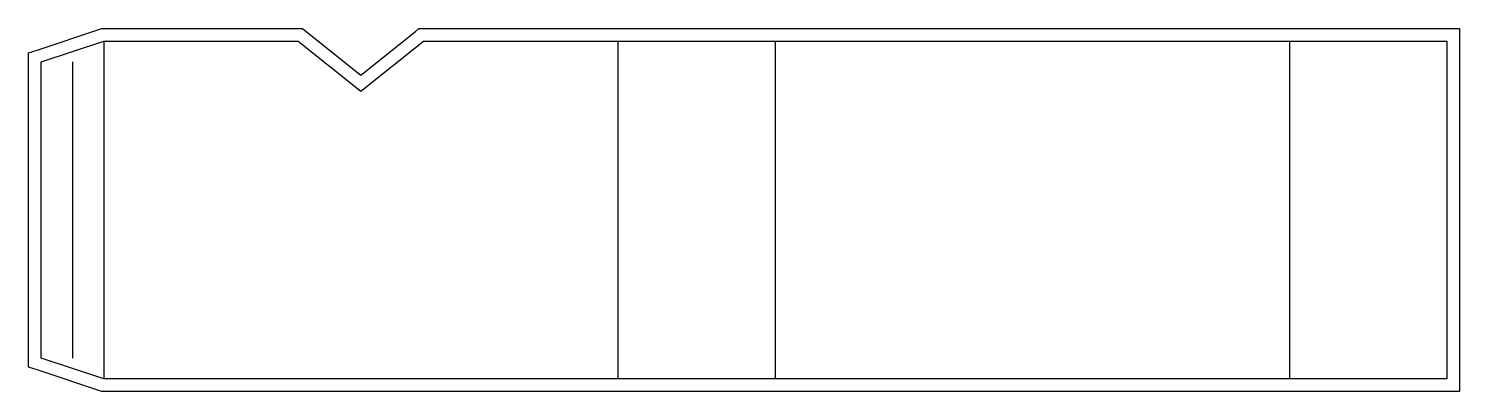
# Model space of a CAD drawing. Header units: millimetres. Extents: x -3 to 340, y -84 to 3.
import ezdxf

# ---------------------------------------------------------------- set-up
doc = ezdxf.new("R2010")
doc.units = ezdxf.units.MM
for name, color, linetype in [('Bleed', 2, 'CONTINUOUS'), ('CreaseLine', 3, 'CONTINUOUS'), ('CutContour', 1, 'CONTINUOUS'), ('GlueArea', 6, 'CONTINUOUS')]:
    doc.layers.add(name, color=color, linetype=linetype)

msp = doc.modelspace()

# ---------------------------------------------------------------- linework, layer by layer
at = {"layer": 'Bleed'}
msp.add_lwpolyline([(15, 3), (61.61, 3), (62.66, 3), (63.49, 2.34), (76.61, -8.16), (89.74, 2.34), (90.56, 3), (91.61, 3), (336.9, 3), (339.9, 3), (339.9, 0), (339.9, -81), (339.9, -84), (336.9, -84), (15, -84), (14.51, -84), (14.05, -83.85), (-0.95, -78.85), (-3, -78.16), (-3, -76), (-3, -5), (-3, -2.84), (-0.95, -2.15), (14.05, 2.85), (14.51, 3)], close=True, dxfattribs=at)
at = {"layer": 'CreaseLine'}
for points in [[(15, 0), (15, -81)], [(138.22, 0), (138.22, -81)], [(175.95, 0), (175.95, -81)], [(299.18, 0), (299.18, -81)]]:
    msp.add_lwpolyline(points, dxfattribs=at)
at = {"layer": 'CutContour'}
msp.add_lwpolyline([(15, 0), (61.61, 0), (76.61, -12), (91.61, 0), (336.9, 0), (336.9, -81), (15, -81), (0, -76), (0, -5)], close=True, dxfattribs=at)
at = {"layer": 'GlueArea'}
msp.add_lwpolyline([(7.5, -5), (7.5, -76)], dxfattribs=at)

doc.saveas('drawing.dxf')
